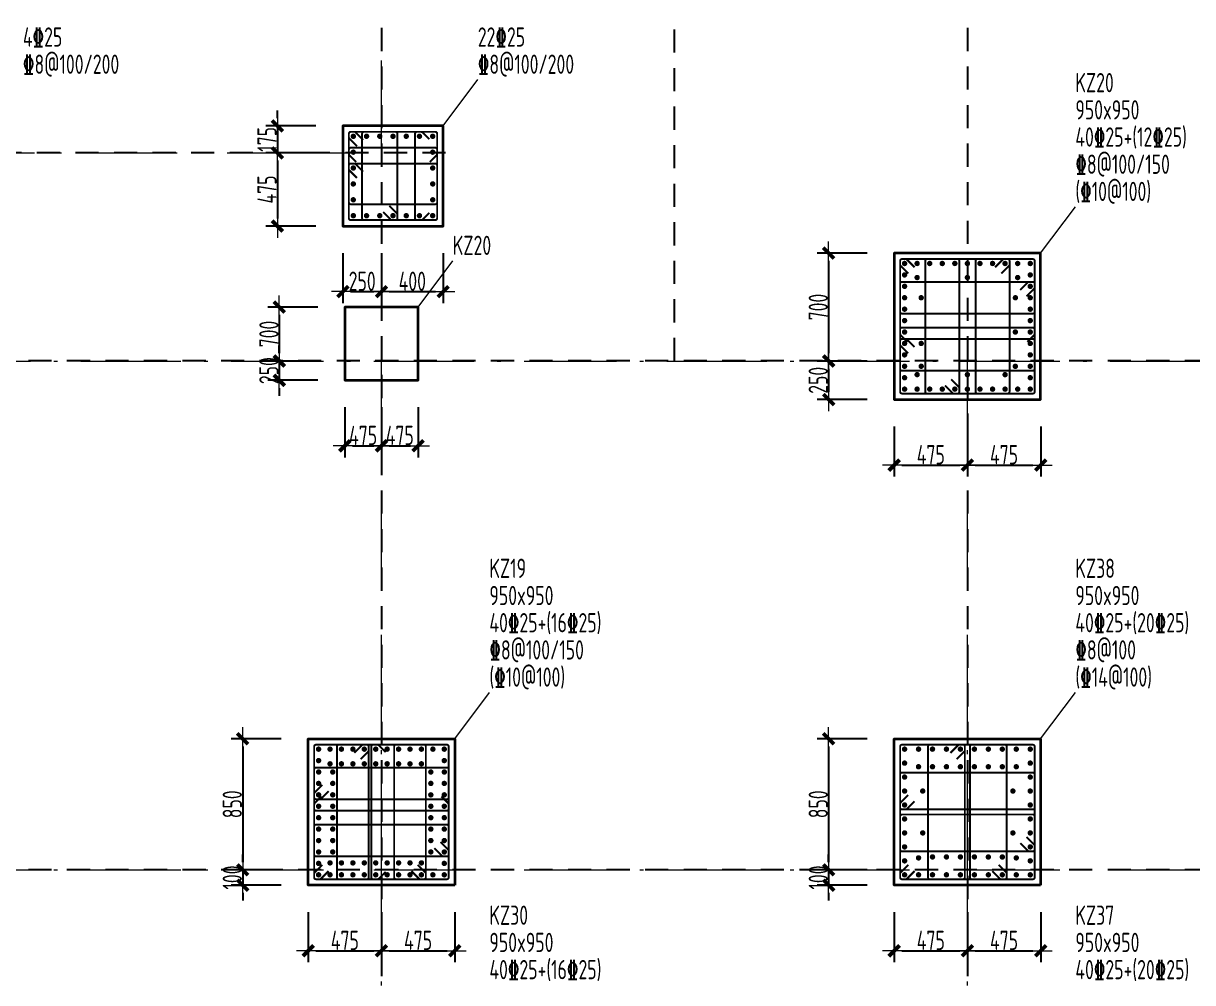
# Model space of a CAD drawing. Header units: millimetres. Extents: x 539196 to 807275, y 431843 to 1156631.
# Drawn here: x 622624 to 637789, y 964896 to 977339 of the extents above; entities that cross this region are included whole.
import ezdxf
from ezdxf.enums import TextEntityAlignment as Align

# ---------------------------------------------------------------- set-up
doc = ezdxf.new("R2010")
doc.units = ezdxf.units.MM
doc.header["$MEASUREMENT"] = 0
for name, pattern in [('DOTE', [2.42, 2, -0.2, 0.02, -0.2]), ('点划线', [1850, 1200, -300, 50, -300]), ('虚线', [500, 300, -200])]:
    doc.linetypes.add(name, pattern=pattern)
doc.layers.add('DOTE', color=1, linetype='DOTE')
for name, color, linetype, lineweight in [('柱尺寸标注', 3, 'Continuous', 18), ('柱标注引线', 2, 'Continuous', 18), ('柱箍筋', 1, 'Continuous', 25), ('柱纵筋', 1, 'Continuous', 70), ('柱集中标注', 2, 'Continuous', 18), ('砼柱', 2, 'Continuous', 35), ('网格', 9, '点划线', 18)]:
    doc.layers.add(name, color=color, linetype=linetype, lineweight=lineweight)
doc.styles.add('样式 1_yjk_yjk_yjk_yjk_yjk', font='yjkeng.shx', dxfattribs={"width": 0.7, "bigfont": 'yjkchn.shx'})
doc.dimstyles.new('盈建科结构_yjk_yjk_yjk_yjk_yjk', dxfattribs={"dimscale": 100, "dimtxt": 2.5, "dimasz": 1, "dimexe": 1.5, "dimexo": 0.625, "dimgap": 0.1, "dimtad": 1, "dimdec": 0, "dimrnd": 1, "dimzin": 0, "dimdsep": 46, "dimtxsty": '样式 1_yjk_yjk_yjk_yjk_yjk', "dimblk": '_yjkbk', "dimblk1": 'ARCHTICK', "dimblk2": 'ARCHTICK', "dimcen": 0.09, "dimadec": 0, "dimazin": 0, "dimtfac": 1, "dimtdec": 4, "dimtix": 1, "dimtmove": 2, "dimatfit": 3, "dimfxl": 0, "dimtolj": 1, "dimtzin": 0, "dimarcsym": 0})

# ---------------------------------------------------------------- blocks, each defined once
blk = doc.blocks.new('_yjkbk')
blk.add_line((-1, 0), (1.5, 0))
blk.add_lwpolyline([(-0.7, -0.7, 0.5, 0.5, 0), (0.7, 0.7, 0.5, 0.5, 0)], format="xyseb")
blk = doc.blocks.new('*D1716')
at = {"layer": 'Defpoints', "color": 0}
for p in [(626793, 972709), (627268, 972709), (627268, 971859)]:
    blk.add_point(p, dxfattribs=at)
at = {"layer": '柱尺寸标注', "color": 0, "lineweight": -2}
for p, q in [((626793, 972359), (626793, 971709)), ((627268, 972359), (627268, 971709)), ((626893, 971859), (627168, 971859))]:
    blk.add_line(p, q, dxfattribs=at)
at = {"layer": '柱尺寸标注', "color": 0, "lineweight": -2, "xscale": 100, "yscale": 100, "zscale": 100, "rotation": 180}
blk.add_blockref('_yjkbk', (626793, 971859), dxfattribs=at)
at = {"layer": '柱尺寸标注', "color": 0, "lineweight": -2, "xscale": 100, "yscale": 100, "zscale": 100}
blk.add_blockref('_yjkbk', (627268, 971859), dxfattribs=at)
at = {"layer": '柱尺寸标注', "color": 0, "insert": (627030, 971994), "char_height": 250, "attachment_point": 5, "style": '样式 1_yjk_yjk_yjk_yjk_yjk'}
blk.add_mtext('\\A1;475', dxfattribs=at)
blk = doc.blocks.new('_ARCHTICK')
at = {"color": 0, "linetype": 'ByBlock', "const_width": 0.15}
blk.add_lwpolyline([(-0.5, -0.5), (0.5, 0.5)], dxfattribs=at)
blk = doc.blocks.new('*D1717')
at = {"layer": 'Defpoints', "color": 0}
for p in [(627268, 972709), (627743, 972709), (627743, 971859)]:
    blk.add_point(p, dxfattribs=at)
at = {"layer": '柱尺寸标注', "color": 0, "lineweight": -2}
for p, q in [((627268, 972359), (627268, 971709)), ((627743, 972359), (627743, 971709)), ((627368, 971859), (627643, 971859))]:
    blk.add_line(p, q, dxfattribs=at)
at = {"layer": '柱尺寸标注', "color": 0, "lineweight": -2, "xscale": 100, "yscale": 100, "zscale": 100, "rotation": 180}
blk.add_blockref('_yjkbk', (627268, 971859), dxfattribs=at)
at = {"layer": '柱尺寸标注', "color": 0, "lineweight": -2, "xscale": 100, "yscale": 100, "zscale": 100}
blk.add_blockref('_yjkbk', (627743, 971859), dxfattribs=at)
at = {"layer": '柱尺寸标注', "color": 0, "insert": (627505, 971994), "char_height": 250, "attachment_point": 5, "style": '样式 1_yjk_yjk_yjk_yjk_yjk'}
blk.add_mtext('\\A1;475', dxfattribs=at)
blk = doc.blocks.new('*D1718')
at = {"layer": 'Defpoints', "color": 0}
for p in [(626793, 973659), (625943, 972959), (626793, 972959)]:
    blk.add_point(p, dxfattribs=at)
at = {"layer": '柱尺寸标注', "color": 0, "lineweight": -2}
for p, q in [((626443, 973659), (625793, 973659)), ((625943, 973559), (625943, 973059)), ((626443, 972959), (625793, 972959))]:
    blk.add_line(p, q, dxfattribs=at)
at = {"layer": '柱尺寸标注', "color": 0, "lineweight": -2, "xscale": 100, "yscale": 100, "zscale": 100}
for p, rotation in [((625943, 973659), 90), ((625943, 972959), 270)]:
    blk.add_blockref('_yjkbk', p, dxfattribs=dict(at, rotation=rotation))
at = {"layer": '柱尺寸标注', "color": 0, "insert": (625808, 973309), "char_height": 250, "attachment_point": 5, "rotation": 90, "style": '样式 1_yjk_yjk_yjk_yjk_yjk'}
blk.add_mtext('\\A1;700', dxfattribs=at)
blk = doc.blocks.new('*D1719')
at = {"layer": 'Defpoints', "color": 0}
for p in [(626793, 972959), (625943, 972709), (626793, 972709)]:
    blk.add_point(p, dxfattribs=at)
at = {"layer": '柱尺寸标注', "color": 0, "lineweight": -2}
for p, q in [((625943, 973059), (625943, 973159)), ((626443, 972959), (625793, 972959)), ((625943, 972959), (625943, 972709)), ((626443, 972709), (625793, 972709)), ((625943, 972609), (625943, 972509))]:
    blk.add_line(p, q, dxfattribs=at)
at = {"layer": '柱尺寸标注', "color": 0, "lineweight": -2, "xscale": 100, "yscale": 100, "zscale": 100}
for p, rotation in [((625943, 972959), 270), ((625943, 972709), 90)]:
    blk.add_blockref('_yjkbk', p, dxfattribs=dict(at, rotation=rotation))
at = {"layer": '柱尺寸标注', "color": 0, "insert": (625808, 972834), "char_height": 250, "attachment_point": 5, "rotation": 90, "style": '样式 1_yjk_yjk_yjk_yjk_yjk'}
blk.add_mtext('\\A1;250', dxfattribs=at)
blk = doc.blocks.new('*D1720')
at = {"layer": 'Defpoints', "color": 0}
for p in [(626318, 966159), (627268, 966159), (627268, 965309)]:
    blk.add_point(p, dxfattribs=at)
at = {"layer": '柱尺寸标注', "color": 0, "lineweight": -2}
for p, q in [((626318, 965809), (626318, 965159)), ((627268, 965809), (627268, 965159)), ((626418, 965309), (627168, 965309))]:
    blk.add_line(p, q, dxfattribs=at)
at = {"layer": '柱尺寸标注', "color": 0, "lineweight": -2, "xscale": 100, "yscale": 100, "zscale": 100, "rotation": 180}
blk.add_blockref('_yjkbk', (626318, 965309), dxfattribs=at)
at = {"layer": '柱尺寸标注', "color": 0, "lineweight": -2, "xscale": 100, "yscale": 100, "zscale": 100}
blk.add_blockref('_yjkbk', (627268, 965309), dxfattribs=at)
at = {"layer": '柱尺寸标注', "color": 0, "insert": (626793, 965444), "char_height": 250, "attachment_point": 5, "style": '样式 1_yjk_yjk_yjk_yjk_yjk'}
blk.add_mtext('\\A1;475', dxfattribs=at)
blk = doc.blocks.new('*D1721')
at = {"layer": 'Defpoints', "color": 0}
for p in [(627268, 966159), (628218, 966159), (628218, 965309)]:
    blk.add_point(p, dxfattribs=at)
at = {"layer": '柱尺寸标注', "color": 0, "lineweight": -2}
for p, q in [((627268, 965809), (627268, 965159)), ((628218, 965809), (628218, 965159)), ((627368, 965309), (628118, 965309))]:
    blk.add_line(p, q, dxfattribs=at)
at = {"layer": '柱尺寸标注', "color": 0, "lineweight": -2, "xscale": 100, "yscale": 100, "zscale": 100, "rotation": 180}
blk.add_blockref('_yjkbk', (627268, 965309), dxfattribs=at)
at = {"layer": '柱尺寸标注', "color": 0, "lineweight": -2, "xscale": 100, "yscale": 100, "zscale": 100}
blk.add_blockref('_yjkbk', (628218, 965309), dxfattribs=at)
at = {"layer": '柱尺寸标注', "color": 0, "insert": (627743, 965444), "char_height": 250, "attachment_point": 5, "style": '样式 1_yjk_yjk_yjk_yjk_yjk'}
blk.add_mtext('\\A1;475', dxfattribs=at)
blk = doc.blocks.new('*D1722')
at = {"layer": 'Defpoints', "color": 0}
for p in [(626318, 968059), (625468, 966359), (626318, 966359)]:
    blk.add_point(p, dxfattribs=at)
at = {"layer": '柱尺寸标注', "color": 0, "lineweight": -2}
for p, q in [((625968, 968059), (625318, 968059)), ((625468, 967959), (625468, 966459)), ((625968, 966359), (625318, 966359))]:
    blk.add_line(p, q, dxfattribs=at)
at = {"layer": '柱尺寸标注', "color": 0, "lineweight": -2, "xscale": 100, "yscale": 100, "zscale": 100}
for p, rotation in [((625468, 968059), 90), ((625468, 966359), 270)]:
    blk.add_blockref('_yjkbk', p, dxfattribs=dict(at, rotation=rotation))
at = {"layer": '柱尺寸标注', "color": 0, "insert": (625333, 967209), "char_height": 250, "attachment_point": 5, "rotation": 90, "style": '样式 1_yjk_yjk_yjk_yjk_yjk'}
blk.add_mtext('\\A1;850', dxfattribs=at)
blk = doc.blocks.new('*D1723')
at = {"layer": 'Defpoints', "color": 0}
for p in [(626318, 966359), (625468, 966159), (626318, 966159)]:
    blk.add_point(p, dxfattribs=at)
at = {"layer": '柱尺寸标注', "color": 0, "lineweight": -2}
for p, q in [((625468, 966459), (625468, 966559)), ((625968, 966359), (625318, 966359)), ((625468, 966359), (625468, 966159)), ((625968, 966159), (625318, 966159)), ((625468, 966059), (625468, 965959))]:
    blk.add_line(p, q, dxfattribs=at)
at = {"layer": '柱尺寸标注', "color": 0, "lineweight": -2, "xscale": 100, "yscale": 100, "zscale": 100}
for p, rotation in [((625468, 966359), 270), ((625468, 966159), 90)]:
    blk.add_blockref('_yjkbk', p, dxfattribs=dict(at, rotation=rotation))
at = {"layer": '柱尺寸标注', "color": 0, "insert": (625333, 966259), "char_height": 250, "attachment_point": 5, "rotation": 90, "style": '样式 1_yjk_yjk_yjk_yjk_yjk'}
blk.add_mtext('\\A1;100', dxfattribs=at)
blk = doc.blocks.new('*D1732')
at = {"layer": 'Defpoints', "color": 0}
for p in [(633918, 972459), (634868, 972459), (634868, 971609)]:
    blk.add_point(p, dxfattribs=at)
at = {"layer": '柱尺寸标注', "color": 0, "lineweight": -2}
for p, q in [((633918, 972109), (633918, 971459)), ((634868, 972109), (634868, 971459)), ((634018, 971609), (634768, 971609))]:
    blk.add_line(p, q, dxfattribs=at)
at = {"layer": '柱尺寸标注', "color": 0, "lineweight": -2, "xscale": 100, "yscale": 100, "zscale": 100, "rotation": 180}
blk.add_blockref('_yjkbk', (633918, 971609), dxfattribs=at)
at = {"layer": '柱尺寸标注', "color": 0, "lineweight": -2, "xscale": 100, "yscale": 100, "zscale": 100}
blk.add_blockref('_yjkbk', (634868, 971609), dxfattribs=at)
at = {"layer": '柱尺寸标注', "color": 0, "insert": (634393, 971744), "char_height": 250, "attachment_point": 5, "style": '样式 1_yjk_yjk_yjk_yjk_yjk'}
blk.add_mtext('\\A1;475', dxfattribs=at)
blk = doc.blocks.new('*D1733')
at = {"layer": 'Defpoints', "color": 0}
for p in [(634868, 972459), (635818, 972459), (635818, 971609)]:
    blk.add_point(p, dxfattribs=at)
at = {"layer": '柱尺寸标注', "color": 0, "lineweight": -2}
for p, q in [((634868, 972109), (634868, 971459)), ((635818, 972109), (635818, 971459)), ((634968, 971609), (635718, 971609))]:
    blk.add_line(p, q, dxfattribs=at)
at = {"layer": '柱尺寸标注', "color": 0, "lineweight": -2, "xscale": 100, "yscale": 100, "zscale": 100, "rotation": 180}
blk.add_blockref('_yjkbk', (634868, 971609), dxfattribs=at)
at = {"layer": '柱尺寸标注', "color": 0, "lineweight": -2, "xscale": 100, "yscale": 100, "zscale": 100}
blk.add_blockref('_yjkbk', (635818, 971609), dxfattribs=at)
at = {"layer": '柱尺寸标注', "color": 0, "insert": (635343, 971744), "char_height": 250, "attachment_point": 5, "style": '样式 1_yjk_yjk_yjk_yjk_yjk'}
blk.add_mtext('\\A1;475', dxfattribs=at)
blk = doc.blocks.new('*D1734')
at = {"layer": 'Defpoints', "color": 0}
for p in [(633918, 974359), (633068, 972959), (633918, 972959)]:
    blk.add_point(p, dxfattribs=at)
at = {"layer": '柱尺寸标注', "color": 0, "lineweight": -2}
for p, q in [((633568, 974359), (632918, 974359)), ((633068, 974259), (633068, 973059)), ((633568, 972959), (632918, 972959))]:
    blk.add_line(p, q, dxfattribs=at)
at = {"layer": '柱尺寸标注', "color": 0, "lineweight": -2, "xscale": 100, "yscale": 100, "zscale": 100}
for p, rotation in [((633068, 974359), 90), ((633068, 972959), 270)]:
    blk.add_blockref('_yjkbk', p, dxfattribs=dict(at, rotation=rotation))
at = {"layer": '柱尺寸标注', "color": 0, "insert": (632933, 973659), "char_height": 250, "attachment_point": 5, "rotation": 90, "style": '样式 1_yjk_yjk_yjk_yjk_yjk'}
blk.add_mtext('\\A1;700', dxfattribs=at)
blk = doc.blocks.new('*D1735')
at = {"layer": 'Defpoints', "color": 0}
for p in [(633918, 972959), (633068, 972459), (633918, 972459)]:
    blk.add_point(p, dxfattribs=at)
at = {"layer": '柱尺寸标注', "color": 0, "lineweight": -2}
for p, q in [((633568, 972959), (632918, 972959)), ((633068, 972859), (633068, 972559)), ((633568, 972459), (632918, 972459))]:
    blk.add_line(p, q, dxfattribs=at)
at = {"layer": '柱尺寸标注', "color": 0, "lineweight": -2, "xscale": 100, "yscale": 100, "zscale": 100}
for p, rotation in [((633068, 972959), 90), ((633068, 972459), 270)]:
    blk.add_blockref('_yjkbk', p, dxfattribs=dict(at, rotation=rotation))
at = {"layer": '柱尺寸标注', "color": 0, "insert": (632933, 972709), "char_height": 250, "attachment_point": 5, "rotation": 90, "style": '样式 1_yjk_yjk_yjk_yjk_yjk'}
blk.add_mtext('\\A1;250', dxfattribs=at)
blk = doc.blocks.new('*D1736')
at = {"layer": 'Defpoints', "color": 0}
for p in [(633918, 966159), (634868, 966159), (634868, 965309)]:
    blk.add_point(p, dxfattribs=at)
at = {"layer": '柱尺寸标注', "color": 0, "lineweight": -2}
for p, q in [((633918, 965809), (633918, 965159)), ((634868, 965809), (634868, 965159)), ((634018, 965309), (634768, 965309))]:
    blk.add_line(p, q, dxfattribs=at)
at = {"layer": '柱尺寸标注', "color": 0, "lineweight": -2, "xscale": 100, "yscale": 100, "zscale": 100, "rotation": 180}
blk.add_blockref('_yjkbk', (633918, 965309), dxfattribs=at)
at = {"layer": '柱尺寸标注', "color": 0, "lineweight": -2, "xscale": 100, "yscale": 100, "zscale": 100}
blk.add_blockref('_yjkbk', (634868, 965309), dxfattribs=at)
at = {"layer": '柱尺寸标注', "color": 0, "insert": (634393, 965444), "char_height": 250, "attachment_point": 5, "style": '样式 1_yjk_yjk_yjk_yjk_yjk'}
blk.add_mtext('\\A1;475', dxfattribs=at)
blk = doc.blocks.new('*D1737')
at = {"layer": 'Defpoints', "color": 0}
for p in [(634868, 966159), (635818, 966159), (635818, 965309)]:
    blk.add_point(p, dxfattribs=at)
at = {"layer": '柱尺寸标注', "color": 0, "lineweight": -2}
for p, q in [((634868, 965809), (634868, 965159)), ((635818, 965809), (635818, 965159)), ((634968, 965309), (635718, 965309))]:
    blk.add_line(p, q, dxfattribs=at)
at = {"layer": '柱尺寸标注', "color": 0, "lineweight": -2, "xscale": 100, "yscale": 100, "zscale": 100, "rotation": 180}
blk.add_blockref('_yjkbk', (634868, 965309), dxfattribs=at)
at = {"layer": '柱尺寸标注', "color": 0, "lineweight": -2, "xscale": 100, "yscale": 100, "zscale": 100}
blk.add_blockref('_yjkbk', (635818, 965309), dxfattribs=at)
at = {"layer": '柱尺寸标注', "color": 0, "insert": (635343, 965444), "char_height": 250, "attachment_point": 5, "style": '样式 1_yjk_yjk_yjk_yjk_yjk'}
blk.add_mtext('\\A1;475', dxfattribs=at)
blk = doc.blocks.new('*D1738')
at = {"layer": 'Defpoints', "color": 0}
for p in [(633918, 968059), (633068, 966359), (633918, 966359)]:
    blk.add_point(p, dxfattribs=at)
at = {"layer": '柱尺寸标注', "color": 0, "lineweight": -2}
for p, q in [((633568, 968059), (632918, 968059)), ((633068, 967959), (633068, 966459)), ((633568, 966359), (632918, 966359))]:
    blk.add_line(p, q, dxfattribs=at)
at = {"layer": '柱尺寸标注', "color": 0, "lineweight": -2, "xscale": 100, "yscale": 100, "zscale": 100}
for p, rotation in [((633068, 968059), 90), ((633068, 966359), 270)]:
    blk.add_blockref('_yjkbk', p, dxfattribs=dict(at, rotation=rotation))
at = {"layer": '柱尺寸标注', "color": 0, "insert": (632933, 967209), "char_height": 250, "attachment_point": 5, "rotation": 90, "style": '样式 1_yjk_yjk_yjk_yjk_yjk'}
blk.add_mtext('\\A1;850', dxfattribs=at)
blk = doc.blocks.new('*D1739')
at = {"layer": 'Defpoints', "color": 0}
for p in [(633918, 966359), (633068, 966159), (633918, 966159)]:
    blk.add_point(p, dxfattribs=at)
at = {"layer": '柱尺寸标注', "color": 0, "lineweight": -2}
for p, q in [((633068, 966459), (633068, 966559)), ((633568, 966359), (632918, 966359)), ((633068, 966359), (633068, 966159)), ((633568, 966159), (632918, 966159)), ((633068, 966059), (633068, 965959))]:
    blk.add_line(p, q, dxfattribs=at)
at = {"layer": '柱尺寸标注', "color": 0, "lineweight": -2, "xscale": 100, "yscale": 100, "zscale": 100}
for p, rotation in [((633068, 966359), 270), ((633068, 966159), 90)]:
    blk.add_blockref('_yjkbk', p, dxfattribs=dict(at, rotation=rotation))
at = {"layer": '柱尺寸标注', "color": 0, "insert": (632933, 966259), "char_height": 250, "attachment_point": 5, "rotation": 90, "style": '样式 1_yjk_yjk_yjk_yjk_yjk'}
blk.add_mtext('\\A1;100', dxfattribs=at)
blk = doc.blocks.new('*D1832')
at = {"layer": 'Defpoints', "color": 0}
for p in [(626768, 974709), (627268, 974709), (627268, 973859)]:
    blk.add_point(p, dxfattribs=at)
at = {"layer": '柱尺寸标注', "color": 0, "lineweight": -2}
for p, q in [((626768, 974359), (626768, 973709)), ((627268, 974359), (627268, 973709)), ((626868, 973859), (627168, 973859))]:
    blk.add_line(p, q, dxfattribs=at)
at = {"layer": '柱尺寸标注', "color": 0, "lineweight": -2, "xscale": 100, "yscale": 100, "zscale": 100, "rotation": 180}
blk.add_blockref('_yjkbk', (626768, 973859), dxfattribs=at)
at = {"layer": '柱尺寸标注', "color": 0, "lineweight": -2, "xscale": 100, "yscale": 100, "zscale": 100}
blk.add_blockref('_yjkbk', (627268, 973859), dxfattribs=at)
at = {"layer": '柱尺寸标注', "color": 0, "insert": (627018, 973994), "char_height": 250, "attachment_point": 5, "style": '样式 1_yjk_yjk_yjk_yjk_yjk'}
blk.add_mtext('\\A1;250', dxfattribs=at)
blk = doc.blocks.new('*D1833')
at = {"layer": 'Defpoints', "color": 0}
for p in [(627268, 974709), (628068, 974709), (628068, 973859)]:
    blk.add_point(p, dxfattribs=at)
at = {"layer": '柱尺寸标注', "color": 0, "lineweight": -2}
for p, q in [((627268, 974359), (627268, 973709)), ((628068, 974359), (628068, 973709)), ((627368, 973859), (627968, 973859))]:
    blk.add_line(p, q, dxfattribs=at)
at = {"layer": '柱尺寸标注', "color": 0, "lineweight": -2, "xscale": 100, "yscale": 100, "zscale": 100, "rotation": 180}
blk.add_blockref('_yjkbk', (627268, 973859), dxfattribs=at)
at = {"layer": '柱尺寸标注', "color": 0, "lineweight": -2, "xscale": 100, "yscale": 100, "zscale": 100}
blk.add_blockref('_yjkbk', (628068, 973859), dxfattribs=at)
at = {"layer": '柱尺寸标注', "color": 0, "insert": (627668, 973994), "char_height": 250, "attachment_point": 5, "style": '样式 1_yjk_yjk_yjk_yjk_yjk'}
blk.add_mtext('\\A1;400', dxfattribs=at)
blk = doc.blocks.new('*D1834')
at = {"layer": 'Defpoints', "color": 0}
for p in [(626768, 976009), (625918, 975659), (626768, 975659)]:
    blk.add_point(p, dxfattribs=at)
at = {"layer": '柱尺寸标注', "color": 0, "lineweight": -2}
for p, q in [((625918, 976109), (625918, 976209)), ((626418, 976009), (625768, 976009)), ((625918, 976009), (625918, 975659)), ((626418, 975659), (625768, 975659)), ((625918, 975559), (625918, 975459))]:
    blk.add_line(p, q, dxfattribs=at)
at = {"layer": '柱尺寸标注', "color": 0, "lineweight": -2, "xscale": 100, "yscale": 100, "zscale": 100}
for p, rotation in [((625918, 976009), 270), ((625918, 975659), 90)]:
    blk.add_blockref('_yjkbk', p, dxfattribs=dict(at, rotation=rotation))
at = {"layer": '柱尺寸标注', "color": 0, "insert": (625783, 975834), "char_height": 250, "attachment_point": 5, "rotation": 90, "style": '样式 1_yjk_yjk_yjk_yjk_yjk'}
blk.add_mtext('\\A1;175', dxfattribs=at)
blk = doc.blocks.new('*D1835')
at = {"layer": 'Defpoints', "color": 0}
for p in [(626768, 975659), (625918, 974709), (626768, 974709)]:
    blk.add_point(p, dxfattribs=at)
at = {"layer": '柱尺寸标注', "color": 0, "lineweight": -2}
for p, q in [((626418, 975659), (625768, 975659)), ((625918, 975559), (625918, 974809)), ((626418, 974709), (625768, 974709))]:
    blk.add_line(p, q, dxfattribs=at)
at = {"layer": '柱尺寸标注', "color": 0, "lineweight": -2, "xscale": 100, "yscale": 100, "zscale": 100}
for p, rotation in [((625918, 975659), 90), ((625918, 974709), 270)]:
    blk.add_blockref('_yjkbk', p, dxfattribs=dict(at, rotation=rotation))
at = {"layer": '柱尺寸标注', "color": 0, "insert": (625783, 975184), "char_height": 250, "attachment_point": 5, "rotation": 90, "style": '样式 1_yjk_yjk_yjk_yjk_yjk'}
blk.add_mtext('\\A1;475', dxfattribs=at)
blk = doc.blocks.new('jzzw')
at = {"layer": 'DOTE', "color": 1, "linetype": '虚线'}
for p, q in [((928786, 890469), (928786, 834829)), ((932586, 852149), (932586, 890469)), ((936386, 890469), (936386, 834829)), ((929618, 854849), (920186, 854849)), ((952506, 852149), (912186, 852149)), ((952506, 845549), (911886, 845549)), ((952506, 845549), (911886, 845549))]:
    blk.add_line(p, q, dxfattribs=at)

msp = doc.modelspace()

# ---------------------------------------------------------------- linework, layer by layer
at = {"layer": '柱标注引线'}
for p, q in [((628067.6, 976009.2), (628517.6, 976609.2)), ((635817.6, 974359.2), (636267.6, 974959.2)), ((627742.6, 973659.2), (628192.6, 974259.2)), ((628217.6, 968059.2), (628667.6, 968659.2)), ((635817.6, 968059.2), (636267.6, 968659.2))]:
    msp.add_line(p, q, dxfattribs=at)
at = {"layer": '柱箍筋', "const_width": 25}
for points in [[(627031.6, 975826.5), (626933.4, 975924.8, 0.1989124), (626916.6, 975931.7), (626868.8, 975931.7, 0.4142136), (626845.1, 975908), (626845.1, 974810.5, 0.4142136), (626868.8, 974786.7), (627966.3, 974786.7, 0.4142136), (627990.1, 974810.5), (627990.1, 975908, 0.4142136), (627966.3, 975931.7), (626868.8, 975931.7, 0.4142136), (626845.1, 975908), (626845.1, 975860.2, 0.1989124), (626852, 975843.5), (626950.3, 975745.2)], [(627288.5, 974892), (627386.8, 974793.7, 0.1989124), (627403.6, 974786.7), (627451.3, 974786.7, 0.4142136), (627475.1, 974810.5), (627475.1, 975908, 0.4142136), (627451.3, 975931.7), (627040.5, 975931.7, 0.4142136), (627016.8, 975908), (627016.8, 974810.5, 0.4142136), (627040.5, 974786.7), (627451.3, 974786.7, 0.4142136), (627475.1, 974810.5), (627475.1, 974858.2, 0.1989124), (627468.1, 974875), (627369.9, 974973.3)], [(627889.9, 974882.1), (627801.5, 974793.7, -0.131362), (627774.9, 974786.7), (627727.2, 974786.7, -0.4142136), (627703.4, 974810.5), (627703.4, 975908, -0.4142136), (627727.2, 975931.7), (627774.9, 975931.7, -0.131362), (627801.5, 975924.8), (627889.9, 975836.4)], [(626940.4, 975539.2), (626852, 975627.6, -0.131362), (626845.1, 975654.2), (626845.1, 975702, -0.4142136), (626868.8, 975725.7), (627966.3, 975725.7, -0.4142136), (627990.1, 975702), (627990.1, 975654.2, -0.131362), (627983.1, 975627.6), (627894.7, 975539.2)], [(626950.3, 975333.2), (626852, 975431.5, -0.1989124), (626845.1, 975448.2), (626845.1, 975496, -0.4142136), (626868.8, 975519.7), (627966.3, 975519.7, -0.4142136), (627990.1, 975496), (627990.1, 975016.5, -0.4142136), (627966.3, 974992.7), (626868.8, 974992.7, -0.4142136), (626845.1, 975016.5), (626845.1, 975496, -0.4142136), (626868.8, 975519.7), (626916.6, 975519.7, -0.1989124), (626933.4, 975512.8), (627031.6, 975414.5)], [(634181.6, 974176.5), (634083.4, 974274.8, 0.1989124), (634066.6, 974281.7), (634018.8, 974281.7, 0.4142136), (633995.1, 974258), (633995.1, 972560.5, 0.4142136), (634018.8, 972536.7), (635716.3, 972536.7, 0.4142136), (635740.1, 972560.5), (635740.1, 974258, 0.4142136), (635716.3, 974281.7), (634018.8, 974281.7, 0.4142136), (633995.1, 974258), (633995.1, 974210.2, 0.1989124), (634002, 974193.5), (634100.3, 974095.2)], [(634575.5, 972642), (634673.8, 972543.7, 0.1989124), (634690.6, 972536.7), (634738.3, 972536.7, 0.4142136), (634762.1, 972560.5), (634762.1, 974258, 0.4142136), (634738.3, 974281.7), (634344.8, 974281.7, 0.4142136), (634321.1, 974258), (634321.1, 972560.5, 0.4142136), (634344.8, 972536.7), (634738.3, 972536.7, 0.4142136), (634762.1, 972560.5), (634762.1, 972608.2, 0.1989124), (634755.1, 972625), (634656.9, 972723.3)], [(635227.5, 974176.5), (635325.8, 974274.8, -0.1989124), (635342.6, 974281.7), (635390.3, 974281.7, -0.4142136), (635414.1, 974258), (635414.1, 972560.5, -0.4142136), (635390.3, 972536.7), (634996.8, 972536.7, -0.4142136), (634973.1, 972560.5), (634973.1, 974258, -0.4142136), (634996.8, 974281.7), (635390.3, 974281.7, -0.4142136), (635414.1, 974258), (635414.1, 974210.2, -0.1989124), (635407.1, 974193.5), (635308.9, 974095.2)], [(635634.9, 973798.8), (635733.1, 973897.1, 0.1989124), (635740.1, 973913.9), (635740.1, 973961.6, 0.4142136), (635716.3, 973985.4), (634018.8, 973985.4, 0.4142136), (633995.1, 973961.6), (633995.1, 973597.7, 0.4142136), (634018.8, 973574), (635716.3, 973574, 0.4142136), (635740.1, 973597.7), (635740.1, 973961.6, 0.4142136), (635716.3, 973985.4), (635668.6, 973985.4, 0.1989124), (635651.8, 973978.4), (635553.5, 973880.1)], [(634090.4, 973206.1), (634002, 973294.5, -0.131362), (633995.1, 973321.2), (633995.1, 973368.9, -0.4142136), (634018.8, 973392.6), (635716.3, 973392.6, -0.4142136), (635740.1, 973368.9), (635740.1, 973321.2, -0.131362), (635733.1, 973294.5), (635644.7, 973206.1)], [(634100.3, 973057.9), (634002, 973156.2, -0.1989124), (633995.1, 973173), (633995.1, 973220.7, -0.4142136), (634018.8, 973244.5), (635716.3, 973244.5, -0.4142136), (635740.1, 973220.7), (635740.1, 972856.8, -0.4142136), (635716.3, 972833.1), (634018.8, 972833.1, -0.4142136), (633995.1, 972856.8), (633995.1, 973220.7, -0.4142136), (634018.8, 973244.5), (634066.6, 973244.5, -0.1989124), (634083.4, 973237.5), (634181.6, 973139.2)], [(626581.6, 966342), (626483.4, 966243.7, -0.1989124), (626466.6, 966236.7), (626418.8, 966236.7, -0.4142136), (626395.1, 966260.5), (626395.1, 967958, -0.4142136), (626418.8, 967981.7), (628116.3, 967981.7, -0.4142136), (628140.1, 967958), (628140.1, 966260.5, -0.4142136), (628116.3, 966236.7), (626418.8, 966236.7, -0.4142136), (626395.1, 966260.5), (626395.1, 966308.2, -0.1989124), (626402, 966325), (626500.3, 966423.3)], [(626916.3, 967876.5), (627014.5, 967974.8, -0.1989124), (627031.3, 967981.7), (627079.1, 967981.7, -0.4142136), (627102.8, 967958), (627102.8, 966260.5, -0.4142136), (627079.1, 966236.7), (626715.2, 966236.7, -0.4142136), (626691.5, 966260.5), (626691.5, 967958, -0.4142136), (626715.2, 967981.7), (627079.1, 967981.7, -0.4142136), (627102.8, 967958), (627102.8, 967910.2, -0.1989124), (627095.9, 967893.5), (626997.6, 967795.2)], [(627322.5, 967886.4), (627234.1, 967974.8, 0.131362), (627207.5, 967981.7), (627159.7, 967981.7, 0.4142136), (627136, 967958), (627136, 966260.5, 0.4142136), (627159.7, 966236.7), (627207.5, 966236.7, 0.131362), (627234.1, 966243.7), (627322.5, 966332.1)], [(627657.2, 966342), (627755.5, 966243.7, 0.1989124), (627772.2, 966236.7), (627820, 966236.7, 0.4142136), (627843.7, 966260.5), (627843.7, 967958, 0.4142136), (627820, 967981.7), (627456.1, 967981.7, 0.4142136), (627432.4, 967958), (627432.4, 966260.5, 0.4142136), (627456.1, 966236.7), (627820, 966236.7, 0.4142136), (627843.7, 966260.5), (627843.7, 966308.2, 0.1989124), (627836.8, 966325), (627738.5, 966423.3)], [(634181.6, 966342), (634083.4, 966243.7, -0.1989124), (634066.6, 966236.7), (634018.8, 966236.7, -0.4142136), (633995.1, 966260.5), (633995.1, 967958, -0.4142136), (634018.8, 967981.7), (635716.3, 967981.7, -0.4142136), (635740.1, 967958), (635740.1, 966260.5, -0.4142136), (635716.3, 966236.7), (634018.8, 966236.7, -0.4142136), (633995.1, 966260.5), (633995.1, 966308.2, -0.1989124), (634002, 966325), (634100.3, 966423.3)], [(634648, 967876.5), (634746.3, 967974.8, -0.1989124), (634763.1, 967981.7), (634810.8, 967981.7, -0.4142136), (634834.5, 967958), (634834.5, 966260.5, -0.4142136), (634810.8, 966236.7), (634381.1, 966236.7, -0.4142136), (634357.3, 966260.5), (634357.3, 967958, -0.4142136), (634381.1, 967981.7), (634810.8, 967981.7, -0.4142136), (634834.5, 967958), (634834.5, 967910.2, -0.1989124), (634827.6, 967893.5), (634729.3, 967795.2)], [(635191.3, 966342), (635289.6, 966243.7, 0.1989124), (635306.4, 966236.7), (635354.1, 966236.7, 0.4142136), (635377.9, 966260.5), (635377.9, 967958, 0.4142136), (635354.1, 967981.7), (634924.4, 967981.7, 0.4142136), (634900.6, 967958), (634900.6, 966260.5, 0.4142136), (634924.4, 966236.7), (635354.1, 966236.7, 0.4142136), (635377.9, 966260.5), (635377.9, 966308.2, 0.1989124), (635370.9, 966325), (635272.6, 966423.3)], [(626500.3, 967460.5), (626402, 967362.3, 0.1989124), (626395.1, 967345.5), (626395.1, 967297.7, 0.4142136), (626418.8, 967274), (628116.3, 967274, 0.4142136), (628140.1, 967297.7), (628140.1, 967661.6, 0.4142136), (628116.3, 967685.4), (626418.8, 967685.4, 0.4142136), (626395.1, 967661.6), (626395.1, 967297.7, 0.4142136), (626418.8, 967274), (626466.6, 967274, 0.1989124), (626483.4, 967281), (626581.6, 967379.2)], [(634100.3, 967328.8), (634002, 967230.6, 0.1989124), (633995.1, 967213.8), (633995.1, 967166, 0.4142136), (634018.8, 967142.3), (635716.3, 967142.3, 0.4142136), (635740.1, 967166), (635740.1, 967595.8, 0.4142136), (635716.3, 967619.5), (634018.8, 967619.5, 0.4142136), (633995.1, 967595.8), (633995.1, 967166, 0.4142136), (634018.8, 967142.3), (634066.6, 967142.3, 0.1989124), (634083.4, 967149.2), (634181.6, 967247.5)], [(626490.4, 967312.3), (626402, 967223.9, 0.131362), (626395.1, 967197.3), (626395.1, 967149.6, 0.4142136), (626418.8, 967125.8), (628116.3, 967125.8, 0.4142136), (628140.1, 967149.6), (628140.1, 967197.3, 0.131362), (628133.1, 967223.9), (628044.7, 967312.3)], [(635634.9, 966785.5), (635733.1, 966687.2, -0.1989124), (635740.1, 966670.4), (635740.1, 966622.7, -0.4142136), (635716.3, 966598.9), (634018.8, 966598.9, -0.4142136), (633995.1, 966622.7), (633995.1, 967052.4, -0.4142136), (634018.8, 967076.2), (635716.3, 967076.2, -0.4142136), (635740.1, 967052.4), (635740.1, 966622.7, -0.4142136), (635716.3, 966598.9), (635668.6, 966598.9, -0.1989124), (635651.8, 966605.9), (635553.5, 966704.2)], [(628034.9, 966719.6), (628133.1, 966621.4, -0.1989124), (628140.1, 966604.6), (628140.1, 966556.8, -0.4142136), (628116.3, 966533.1), (626418.8, 966533.1, -0.4142136), (626395.1, 966556.8), (626395.1, 966920.7, -0.4142136), (626418.8, 966944.5), (628116.3, 966944.5, -0.4142136), (628140.1, 966920.7), (628140.1, 966556.8, -0.4142136), (628116.3, 966533.1), (628068.6, 966533.1, -0.1989124), (628051.8, 966540), (627953.5, 966638.3)]]:
    msp.add_lwpolyline(points, format="xyb", dxfattribs=at)
at = {"layer": '柱纵筋', "const_width": 35}
for points in [[(626920.1, 975874.2, 1), (626885.1, 975874.2, 1)], [(627091.8, 975874.2, 1), (627056.8, 975874.2, 1)], [(627263.4, 975874.2, 1), (627228.4, 975874.2, 1)], [(627435.1, 975874.2, 1), (627400.1, 975874.2, 1)], [(627606.8, 975874.2, 1), (627571.8, 975874.2, 1)], [(627778.4, 975874.2, 1), (627743.4, 975874.2, 1)], [(627950.1, 975874.2, 1), (627915.1, 975874.2, 1)], [(626920.1, 975668.2, 1), (626885.1, 975668.2, 1)], [(627950.1, 975668.2, 1), (627915.1, 975668.2, 1)], [(626920.1, 975462.2, 1), (626885.1, 975462.2, 1)], [(627950.1, 975462.2, 1), (627915.1, 975462.2, 1)], [(626920.1, 975256.2, 1), (626885.1, 975256.2, 1)], [(627950.1, 975256.2, 1), (627915.1, 975256.2, 1)], [(626920.1, 975050.2, 1), (626885.1, 975050.2, 1)], [(627950.1, 975050.2, 1), (627915.1, 975050.2, 1)], [(626920.1, 974844.2, 1), (626885.1, 974844.2, 1)], [(627091.8, 974844.2, 1), (627056.8, 974844.2, 1)], [(627263.4, 974844.2, 1), (627228.4, 974844.2, 1)], [(627435.1, 974844.2, 1), (627400.1, 974844.2, 1)], [(627606.8, 974844.2, 1), (627571.8, 974844.2, 1)], [(627778.4, 974844.2, 1), (627743.4, 974844.2, 1)], [(627950.1, 974844.2, 1), (627915.1, 974844.2, 1)], [(634070.1, 974224.2, 1), (634035.1, 974224.2, 1)], [(634233.1, 974224.2, 1), (634198.1, 974224.2, 1)], [(634396.1, 974224.2, 1), (634361.1, 974224.2, 1)], [(634559.1, 974224.2, 1), (634524.1, 974224.2, 1)], [(634722.1, 974224.2, 1), (634687.1, 974224.2, 1)], [(634885.1, 974224.2, 1), (634850.1, 974224.2, 1)], [(635048.1, 974224.2, 1), (635013.1, 974224.2, 1)], [(635211.1, 974224.2, 1), (635176.1, 974224.2, 1)], [(635374.1, 974224.2, 1), (635339.1, 974224.2, 1)], [(635537.1, 974224.2, 1), (635502.1, 974224.2, 1)], [(635700.1, 974224.2, 1), (635665.1, 974224.2, 1)], [(634070.1, 974076, 1), (634035.1, 974076, 1)], [(634233.1, 974042, 1), (634198.1, 974042, 1)], [(634885.1, 974042, 1), (634850.1, 974042, 1)], [(635537.1, 974042, 1), (635502.1, 974042, 1)], [(635700.1, 974076, 1), (635665.1, 974076, 1)], [(634070.1, 973927.9, 1), (634035.1, 973927.9, 1)], [(635700.1, 973927.9, 1), (635665.1, 973927.9, 1)], [(634070.1, 973779.7, 1), (634035.1, 973779.7, 1)], [(634285.8, 973779.7, 1), (634250.8, 973779.7, 1)], [(635507.3, 973779.7, 1), (635472.3, 973779.7, 1)], [(635700.1, 973779.7, 1), (635665.1, 973779.7, 1)], [(634070.1, 973631.5, 1), (634035.1, 973631.5, 1)], [(635700.1, 973631.5, 1), (635665.1, 973631.5, 1)], [(634070.1, 973483.3, 1), (634035.1, 973483.3, 1)], [(635700.1, 973483.3, 1), (635665.1, 973483.3, 1)], [(634070.1, 973335.1, 1), (634035.1, 973335.1, 1)], [(635507.3, 973335.1, 1), (635472.3, 973335.1, 1)], [(635700.1, 973335.1, 1), (635665.1, 973335.1, 1)], [(634070.1, 973187, 1), (634035.1, 973187, 1)], [(634285.8, 973187, 1), (634250.8, 973187, 1)], [(635700.1, 973187, 1), (635665.1, 973187, 1)], [(634070.1, 973038.8, 1), (634035.1, 973038.8, 1)], [(635700.1, 973038.8, 1), (635665.1, 973038.8, 1)], [(634070.1, 972890.6, 1), (634035.1, 972890.6, 1)], [(634285.8, 972890.6, 1), (634250.8, 972890.6, 1)], [(635507.3, 972890.6, 1), (635472.3, 972890.6, 1)], [(635700.1, 972890.6, 1), (635665.1, 972890.6, 1)], [(634070.1, 972742.4, 1), (634035.1, 972742.4, 1)], [(634233.1, 972782.2, 1), (634198.1, 972782.2, 1)], [(634885.1, 972782.2, 1), (634850.1, 972782.2, 1)], [(635374.1, 972782.2, 1), (635339.1, 972782.2, 1)], [(635700.1, 972742.4, 1), (635665.1, 972742.4, 1)], [(634070.1, 972594.2, 1), (634035.1, 972594.2, 1)], [(634233.1, 972594.2, 1), (634198.1, 972594.2, 1)], [(634396.1, 972594.2, 1), (634361.1, 972594.2, 1)], [(634559.1, 972594.2, 1), (634524.1, 972594.2, 1)], [(634722.1, 972594.2, 1), (634687.1, 972594.2, 1)], [(634885.1, 972594.2, 1), (634850.1, 972594.2, 1)], [(635048.1, 972594.2, 1), (635013.1, 972594.2, 1)], [(635211.1, 972594.2, 1), (635176.1, 972594.2, 1)], [(635374.1, 972594.2, 1), (635339.1, 972594.2, 1)], [(635537.1, 972594.2, 1), (635502.1, 972594.2, 1)], [(635700.1, 972594.2, 1), (635665.1, 972594.2, 1)], [(626470.1, 967924.2, -1), (626435.1, 967924.2, -1)], [(626618.3, 967924.2, -1), (626583.3, 967924.2, -1)], [(626766.5, 967924.2, -1), (626731.5, 967924.2, -1)], [(626914.6, 967924.2, -1), (626879.6, 967924.2, -1)], [(627062.8, 967924.2, -1), (627027.8, 967924.2, -1)], [(627211, 967924.2, -1), (627176, 967924.2, -1)], [(627359.2, 967924.2, -1), (627324.2, 967924.2, -1)], [(627507.4, 967924.2, -1), (627472.4, 967924.2, -1)], [(627655.5, 967924.2, -1), (627620.5, 967924.2, -1)], [(627803.7, 967924.2, -1), (627768.7, 967924.2, -1)], [(627951.9, 967924.2, -1), (627916.9, 967924.2, -1)], [(628100.1, 967924.2, -1), (628065.1, 967924.2, -1)], [(634070.1, 967924.2, -1), (634035.1, 967924.2, -1)], [(634251.2, 967924.2, -1), (634216.2, 967924.2, -1)], [(634432.3, 967924.2, -1), (634397.3, 967924.2, -1)], [(634613.4, 967924.2, -1), (634578.4, 967924.2, -1)], [(634794.5, 967924.2, -1), (634759.5, 967924.2, -1)], [(634975.6, 967924.2, -1), (634940.6, 967924.2, -1)], [(635156.8, 967924.2, -1), (635121.8, 967924.2, -1)], [(635337.9, 967924.2, -1), (635302.9, 967924.2, -1)], [(635519, 967924.2, -1), (635484, 967924.2, -1)], [(635700.1, 967924.2, -1), (635665.1, 967924.2, -1)], [(626470.1, 967776, -1), (626435.1, 967776, -1)], [(626618.3, 967733.9, -1), (626583.3, 967733.9, -1)], [(626766.5, 967733.9, -1), (626731.5, 967733.9, -1)], [(626914.6, 967733.9, -1), (626879.6, 967733.9, -1)], [(627062.8, 967733.9, -1), (627027.8, 967733.9, -1)], [(627211, 967733.9, -1), (627176, 967733.9, -1)], [(627359.2, 967733.9, -1), (627324.2, 967733.9, -1)], [(627507.4, 967733.9, -1), (627472.4, 967733.9, -1)], [(627655.5, 967733.9, -1), (627620.5, 967733.9, -1)], [(627803.7, 967733.9, -1), (627768.7, 967733.9, -1)], [(628100.1, 967776, -1), (628065.1, 967776, -1)], [(634070.1, 967743.1, -1), (634035.1, 967743.1, -1)], [(634251.2, 967695.9, -1), (634216.2, 967695.9, -1)], [(634432.3, 967695.9, -1), (634397.3, 967695.9, -1)], [(634613.4, 967695.9, -1), (634578.4, 967695.9, -1)], [(634794.5, 967695.9, -1), (634759.5, 967695.9, -1)], [(634975.6, 967695.9, -1), (634940.6, 967695.9, -1)], [(635156.8, 967695.9, -1), (635121.8, 967695.9, -1)], [(635337.9, 967695.9, -1), (635302.9, 967695.9, -1)], [(635519, 967695.9, -1), (635484, 967695.9, -1)], [(635700.1, 967743.1, -1), (635665.1, 967743.1, -1)], [(626470.1, 967627.9, -1), (626435.1, 967627.9, -1)], [(626653.6, 967627.9, -1), (626618.6, 967627.9, -1)], [(627925.7, 967627.9, -1), (627890.7, 967627.9, -1)], [(628100.1, 967627.9, -1), (628065.1, 967627.9, -1)], [(634070.1, 967562, -1), (634035.1, 967562, -1)], [(635700.1, 967562, -1), (635665.1, 967562, -1)], [(626470.1, 967479.7, -1), (626435.1, 967479.7, -1)], [(626653.6, 967479.7, -1), (626618.6, 967479.7, -1)], [(627925.7, 967479.7, -1), (627890.7, 967479.7, -1)], [(628100.1, 967479.7, -1), (628065.1, 967479.7, -1)], [(634070.1, 967380.9, -1), (634035.1, 967380.9, -1)], [(634305.6, 967380.9, -1), (634270.6, 967380.9, -1)], [(635474.9, 967380.9, -1), (635439.9, 967380.9, -1)], [(635700.1, 967380.9, -1), (635665.1, 967380.9, -1)], [(626470.1, 967331.5, -1), (626435.1, 967331.5, -1)], [(626653.6, 967331.5, -1), (626618.6, 967331.5, -1)], [(627925.7, 967331.5, -1), (627890.7, 967331.5, -1)], [(628100.1, 967331.5, -1), (628065.1, 967331.5, -1)], [(634070.1, 967199.8, -1), (634035.1, 967199.8, -1)], [(635700.1, 967199.8, -1), (635665.1, 967199.8, -1)], [(626470.1, 967183.3, -1), (626435.1, 967183.3, -1)], [(626653.6, 967183.3, -1), (626618.6, 967183.3, -1)], [(627925.7, 967183.3, -1), (627890.7, 967183.3, -1)], [(628100.1, 967183.3, -1), (628065.1, 967183.3, -1)], [(626470.1, 967035.1, -1), (626435.1, 967035.1, -1)], [(626653.6, 967035.1, -1), (626618.6, 967035.1, -1)], [(627925.7, 967035.1, -1), (627890.7, 967035.1, -1)], [(628100.1, 967035.1, -1), (628065.1, 967035.1, -1)], [(634070.1, 967018.7, -1), (634035.1, 967018.7, -1)], [(635700.1, 967018.7, -1), (635665.1, 967018.7, -1)], [(626470.1, 966887, -1), (626435.1, 966887, -1)], [(626470.1, 966738.8, -1), (626435.1, 966738.8, -1)], [(626653.6, 966887, -1), (626618.6, 966887, -1)], [(626653.6, 966738.8, -1), (626618.6, 966738.8, -1)], [(627925.7, 966887, -1), (627890.7, 966887, -1)], [(627925.7, 966738.8, -1), (627890.7, 966738.8, -1)], [(628100.1, 966887, -1), (628065.1, 966887, -1)], [(628100.1, 966738.8, -1), (628065.1, 966738.8, -1)], [(634070.1, 966837.6, -1), (634035.1, 966837.6, -1)], [(634305.6, 966837.6, -1), (634270.6, 966837.6, -1)], [(635474.9, 966837.6, -1), (635439.9, 966837.6, -1)], [(635700.1, 966837.6, -1), (635665.1, 966837.6, -1)], [(626470.1, 966590.6, -1), (626435.1, 966590.6, -1)], [(626653.6, 966590.6, -1), (626618.6, 966590.6, -1)], [(627925.7, 966590.6, -1), (627890.7, 966590.6, -1)], [(628100.1, 966590.6, -1), (628065.1, 966590.6, -1)], [(634070.1, 966656.4, -1), (634035.1, 966656.4, -1)], [(635700.1, 966656.4, -1), (635665.1, 966656.4, -1)], [(626470.1, 966442.4, -1), (626435.1, 966442.4, -1)], [(626618.3, 966448.9, -1), (626583.3, 966448.9, -1)], [(626766.5, 966448.9, -1), (626731.5, 966448.9, -1)], [(626914.6, 966448.9, -1), (626879.6, 966448.9, -1)], [(627062.8, 966448.9, -1), (627027.8, 966448.9, -1)], [(627211, 966448.9, -1), (627176, 966448.9, -1)], [(627359.2, 966448.9, -1), (627324.2, 966448.9, -1)], [(627507.4, 966448.9, -1), (627472.4, 966448.9, -1)], [(627655.5, 966448.9, -1), (627620.5, 966448.9, -1)], [(627803.7, 966448.9, -1), (627768.7, 966448.9, -1)], [(628100.1, 966442.4, -1), (628065.1, 966442.4, -1)], [(634070.1, 966475.3, -1), (634035.1, 966475.3, -1)], [(634251.2, 966513.7, -1), (634216.2, 966513.7, -1)], [(634432.3, 966526, -1), (634397.3, 966526, -1)], [(634613.4, 966526, -1), (634578.4, 966526, -1)], [(634794.5, 966526, -1), (634759.5, 966526, -1)], [(634975.6, 966526, -1), (634940.6, 966526, -1)], [(635156.8, 966526, -1), (635121.8, 966526, -1)], [(635337.9, 966526, -1), (635302.9, 966526, -1)], [(635519, 966513.7, -1), (635484, 966513.7, -1)], [(635700.1, 966475.3, -1), (635665.1, 966475.3, -1)], [(626470.1, 966294.2, -1), (626435.1, 966294.2, -1)], [(626618.3, 966294.2, -1), (626583.3, 966294.2, -1)], [(626766.5, 966294.2, -1), (626731.5, 966294.2, -1)], [(626914.6, 966294.2, -1), (626879.6, 966294.2, -1)], [(627062.8, 966294.2, -1), (627027.8, 966294.2, -1)], [(627211, 966294.2, -1), (627176, 966294.2, -1)], [(627359.2, 966294.2, -1), (627324.2, 966294.2, -1)], [(627507.4, 966294.2, -1), (627472.4, 966294.2, -1)], [(627655.5, 966294.2, -1), (627620.5, 966294.2, -1)], [(627803.7, 966294.2, -1), (627768.7, 966294.2, -1)], [(627951.9, 966294.2, -1), (627916.9, 966294.2, -1)], [(628100.1, 966294.2, -1), (628065.1, 966294.2, -1)], [(634070.1, 966294.2, -1), (634035.1, 966294.2, -1)], [(634251.2, 966294.2, -1), (634216.2, 966294.2, -1)], [(634432.3, 966294.2, -1), (634397.3, 966294.2, -1)], [(634613.4, 966294.2, -1), (634578.4, 966294.2, -1)], [(634794.5, 966294.2, -1), (634759.5, 966294.2, -1)], [(634975.6, 966294.2, -1), (634940.6, 966294.2, -1)], [(635156.8, 966294.2, -1), (635121.8, 966294.2, -1)], [(635337.9, 966294.2, -1), (635302.9, 966294.2, -1)], [(635519, 966294.2, -1), (635484, 966294.2, -1)], [(635700.1, 966294.2, -1), (635665.1, 966294.2, -1)]]:
    msp.add_lwpolyline(points, format="xyb", close=True, dxfattribs=at)
at = {"layer": '砼柱'}
for points in [[(628067.6, 976009.2), (626767.6, 976009.2), (626767.6, 974709.2), (628067.6, 974709.2)], [(635817.6, 974359.2), (633917.6, 974359.2), (633917.6, 972459.2), (635817.6, 972459.2)], [(627742.6, 973659.2), (626792.6, 973659.2), (626792.6, 972709.2), (627742.6, 972709.2)], [(628217.6, 966159.2), (626317.6, 966159.2), (626317.6, 968059.2), (628217.6, 968059.2)], [(635817.6, 966159.2), (633917.6, 966159.2), (633917.6, 968059.2), (635817.6, 968059.2)]]:
    msp.add_lwpolyline(points, close=True, dxfattribs=at)
at = {"layer": '网格'}
for p, q in [((627267.6, 975659.2), (627267.6, 978659.2)), ((621567.6, 975659.2), (625767.6, 975659.2)), ((625767.6, 975659.2), (627267.6, 975659.2)), ((619667.6, 972959.2), (623467.6, 972959.2)), ((623467.6, 972959.2), (627267.6, 972959.2)), ((627267.6, 966359.2), (627267.6, 972959.2)), ((627267.6, 972959.2), (631067.6, 972959.2)), ((631067.6, 972959.2), (634867.6, 972959.2)), ((634867.6, 966359.2), (634867.6, 972959.2)), ((634867.6, 972959.2), (638667.6, 972959.2)), ((619667.6, 966359.2), (623467.6, 966359.2)), ((623467.6, 966359.2), (627267.6, 966359.2)), ((627267.6, 963359.2), (627267.6, 966359.2)), ((627267.6, 966359.2), (631067.6, 966359.2)), ((631067.6, 966359.2), (634867.6, 966359.2)), ((634867.6, 963359.2), (634867.6, 966359.2)), ((634867.6, 966359.2), (638667.6, 966359.2))]:
    msp.add_line(p, q, dxfattribs=at)

# ---------------------------------------------------------------- block references
msp.add_blockref('jzzw', (-301518.2, 120810.3))

# ---------------------------------------------------------------- texts
at = {"layer": '柱集中标注', "linetype": 'Continuous', "style": '样式 1_yjk_yjk_yjk_yjk_yjk', "width": 0.7}
for s, p in [('4\x8425', (622617.6, 976962)), ('22\x8425', (628517.6, 976962)), ('\x848@100/200', (622617.6, 976609.2)), ('\x848@100/200', (628517.6, 976609.2)), ('KZ20', (636267.6, 976370.2)), ('950x950', (636267.6, 976017.5)), ('40\x8425+(12\x8425)', (636267.6, 975664.7)), ('\x848@100/150', (636267.6, 975312)), ('(\x8410@100)', (636267.6, 974959.2)), ('KZ20', (628192.6, 974259.2)), ('KZ19', (628667.6, 970070.2)), ('KZ38', (636267.6, 970070.2)), ('950x950', (628667.6, 969717.5)), ('950x950', (636267.6, 969717.5)), ('40\x8425+(16\x8425)', (628667.6, 969364.7)), ('40\x8425+(20\x8425)', (636267.6, 969364.7)), ('\x848@100/150', (628667.6, 969012)), ('\x848@100', (636267.6, 969012)), ('(\x8410@100)', (628667.6, 968659.2)), ('(\x8414@100)', (636267.6, 968659.2)), ('KZ30', (628667.6, 965570.2)), ('KZ37', (636267.6, 965570.2)), ('950x950', (628667.6, 965217.5)), ('950x950', (636267.6, 965217.5)), ('40\x8425+(16\x8425)', (628667.6, 964864.7)), ('40\x8425+(20\x8425)', (636267.6, 964864.7))]:
    msp.add_text(s, height=250, dxfattribs=at).set_placement(p, align=Align.BOTTOM_LEFT)

# ---------------------------------------------------------------- dimensions: what is measured, and where the dimension line sits
at = {"layer": '柱尺寸标注'}
for p1, p2, override, picture, middle in [((626767.6, 976009.2), (626767.6, 975659.2), {"dimscale": 100, "dimtxt": 2.5, "dimasz": 1, "dimexe": 1.5, "dimexo": 3.5, "dimgap": 0.1, "dimtad": 1, "dimlfac": 0.5, "dimrnd": 5, "dimdle": 0, "dimfxlon": 0}, '*D1834', (625782.6, 975834.2)), ((626767.6, 975659.2), (626767.6, 974709.2), {"dimscale": 100, "dimtxt": 2.5, "dimasz": 1, "dimexe": 1.5, "dimexo": 3.5, "dimgap": 0.1, "dimtad": 1, "dimlfac": 0.5, "dimrnd": 5, "dimdle": 0, "dimfxlon": 0}, '*D1835', (625782.6, 975184.2)), ((626767.6, 974709.2), (627267.6, 974709.2), {"dimscale": 100, "dimtxt": 2.5, "dimasz": 1, "dimexe": 1.5, "dimexo": 3.5, "dimgap": 0.1, "dimtad": 1, "dimlfac": 0.5, "dimrnd": 5, "dimdle": 0, "dimfxlon": 0}, '*D1832', (627017.6, 973994.2)), ((627267.6, 974709.2), (628067.6, 974709.2), {"dimscale": 100, "dimtxt": 2.5, "dimasz": 1, "dimexe": 1.5, "dimexo": 3.5, "dimgap": 0.1, "dimtad": 1, "dimlfac": 0.5, "dimrnd": 5, "dimdle": 0, "dimfxlon": 0}, '*D1833', (627667.6, 973994.2)), ((633917.6, 974359.2), (633917.6, 972959.2), {"dimscale": 100, "dimtxt": 2.5, "dimasz": 1, "dimexe": 1.5, "dimexo": 3.5, "dimgap": 0.1, "dimtad": 1, "dimlfac": 0.5, "dimrnd": 5, "dimdle": 0, "dimfxlon": 0}, '*D1734', (632932.6, 973659.2)), ((626792.6, 973659.2), (626792.6, 972959.2), {"dimscale": 100, "dimtxt": 2.5, "dimasz": 1, "dimexe": 1.5, "dimexo": 3.5, "dimgap": 0.1, "dimtad": 1, "dimlfac": 1, "dimrnd": 5, "dimdle": 0, "dimfxlon": 0}, '*D1718', (625807.6, 973309.2)), ((626792.6, 972959.2), (626792.6, 972709.2), {"dimscale": 100, "dimtxt": 2.5, "dimasz": 1, "dimexe": 1.5, "dimexo": 3.5, "dimgap": 0.1, "dimtad": 1, "dimlfac": 1, "dimrnd": 5, "dimdle": 0, "dimfxlon": 0}, '*D1719', (625807.6, 972834.2)), ((633917.6, 972959.2), (633917.6, 972459.2), {"dimscale": 100, "dimtxt": 2.5, "dimasz": 1, "dimexe": 1.5, "dimexo": 3.5, "dimgap": 0.1, "dimtad": 1, "dimlfac": 0.5, "dimrnd": 5, "dimdle": 0, "dimfxlon": 0}, '*D1735', (632932.6, 972709.2)), ((626792.6, 972709.2), (627267.6, 972709.2), {"dimscale": 100, "dimtxt": 2.5, "dimasz": 1, "dimexe": 1.5, "dimexo": 3.5, "dimgap": 0.1, "dimtad": 1, "dimlfac": 1, "dimrnd": 5, "dimdle": 0, "dimfxlon": 0}, '*D1716', (627030.1, 971994.2)), ((627267.6, 972709.2), (627742.6, 972709.2), {"dimscale": 100, "dimtxt": 2.5, "dimasz": 1, "dimexe": 1.5, "dimexo": 3.5, "dimgap": 0.1, "dimtad": 1, "dimlfac": 1, "dimrnd": 5, "dimdle": 0, "dimfxlon": 0}, '*D1717', (627505.1, 971994.2)), ((633917.6, 972459.2), (634867.6, 972459.2), {"dimscale": 100, "dimtxt": 2.5, "dimasz": 1, "dimexe": 1.5, "dimexo": 3.5, "dimgap": 0.1, "dimtad": 1, "dimlfac": 0.5, "dimrnd": 5, "dimdle": 0, "dimfxlon": 0}, '*D1732', (634392.6, 971744.2)), ((634867.6, 972459.2), (635817.6, 972459.2), {"dimscale": 100, "dimtxt": 2.5, "dimasz": 1, "dimexe": 1.5, "dimexo": 3.5, "dimgap": 0.1, "dimtad": 1, "dimlfac": 0.5, "dimrnd": 5, "dimdle": 0, "dimfxlon": 0}, '*D1733', (635342.6, 971744.2)), ((626317.6, 968059.2), (626317.6, 966359.2), {"dimscale": 100, "dimtxt": 2.5, "dimasz": 1, "dimexe": 1.5, "dimexo": 3.5, "dimgap": 0.1, "dimtad": 1, "dimlfac": 0.5, "dimrnd": 5, "dimdle": 0, "dimfxlon": 0}, '*D1722', (625332.6, 967209.2)), ((633917.6, 968059.2), (633917.6, 966359.2), {"dimscale": 100, "dimtxt": 2.5, "dimasz": 1, "dimexe": 1.5, "dimexo": 3.5, "dimgap": 0.1, "dimtad": 1, "dimlfac": 0.5, "dimrnd": 5, "dimdle": 0, "dimfxlon": 0}, '*D1738', (632932.6, 967209.2)), ((626317.6, 966359.2), (626317.6, 966159.2), {"dimscale": 100, "dimtxt": 2.5, "dimasz": 1, "dimexe": 1.5, "dimexo": 3.5, "dimgap": 0.1, "dimtad": 1, "dimlfac": 0.5, "dimrnd": 5, "dimdle": 0, "dimfxlon": 0}, '*D1723', (625332.6, 966259.2)), ((633917.6, 966359.2), (633917.6, 966159.2), {"dimscale": 100, "dimtxt": 2.5, "dimasz": 1, "dimexe": 1.5, "dimexo": 3.5, "dimgap": 0.1, "dimtad": 1, "dimlfac": 0.5, "dimrnd": 5, "dimdle": 0, "dimfxlon": 0}, '*D1739', (632932.6, 966259.2)), ((626317.6, 966159.2), (627267.6, 966159.2), {"dimscale": 100, "dimtxt": 2.5, "dimasz": 1, "dimexe": 1.5, "dimexo": 3.5, "dimgap": 0.1, "dimtad": 1, "dimlfac": 0.5, "dimrnd": 5, "dimdle": 0, "dimfxlon": 0}, '*D1720', (626792.6, 965444.2)), ((627267.6, 966159.2), (628217.6, 966159.2), {"dimscale": 100, "dimtxt": 2.5, "dimasz": 1, "dimexe": 1.5, "dimexo": 3.5, "dimgap": 0.1, "dimtad": 1, "dimlfac": 0.5, "dimrnd": 5, "dimdle": 0, "dimfxlon": 0}, '*D1721', (627742.6, 965444.2)), ((633917.6, 966159.2), (634867.6, 966159.2), {"dimscale": 100, "dimtxt": 2.5, "dimasz": 1, "dimexe": 1.5, "dimexo": 3.5, "dimgap": 0.1, "dimtad": 1, "dimlfac": 0.5, "dimrnd": 5, "dimdle": 0, "dimfxlon": 0}, '*D1736', (634392.6, 965444.2)), ((634867.6, 966159.2), (635817.6, 966159.2), {"dimscale": 100, "dimtxt": 2.5, "dimasz": 1, "dimexe": 1.5, "dimexo": 3.5, "dimgap": 0.1, "dimtad": 1, "dimlfac": 0.5, "dimrnd": 5, "dimdle": 0, "dimfxlon": 0}, '*D1737', (635342.6, 965444.2))]:
    dim = msp.add_aligned_dim(p1=p1, p2=p2, distance=-850, dimstyle='盈建科结构_yjk_yjk_yjk_yjk_yjk', override=override, dxfattribs=at)
    dim.commit()
    dim.dimension.update_dxf_attribs({"geometry": picture, "text_midpoint": middle})

doc.saveas('drawing.dxf')
